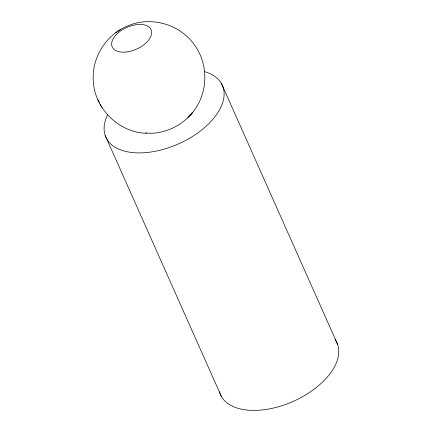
<?xml version="1.0" encoding="UTF-8"?>
<svg xmlns="http://www.w3.org/2000/svg" width="432" height="432" viewBox="0 0 432 432"><rect width="100%" height="100%" fill="white"/><g stroke="black" fill="none" stroke-linecap="round" stroke-linejoin="round"><path stroke-width="0.65" d="M190.42 114.934C208.084 96.26 209.666 65.216 194.27 44.68C180.02 24.43 151.659 16.108 128.752 25.493C106.92 33.691 92.065 56.538 93.231 79.817C93.922 107.973 118.508 132.608 146.642 133.294M189.956 115.403L192.807 112.255L187.92 117.607M120.371 29.646L115.825 32.654M97.799 99.754L99.495 102.908M100.316 104.49L102.001 107.622M221.551 83.743L337.603 344.358M105.273 135.686L221.319 396.306M334.94 339.266A63.752 35.651 -24 0 1 294.127 400.955A63.752 35.651 -24 0 1 219.494 391.819M204.763 71.701A63.752 35.651 -24 0 1 213.235 118.87A63.752 35.651 -24 0 1 136.409 152.847A63.752 35.651 -24 0 1 107.681 114.631M191.381 113.6A33.669 18.824 -24 0 1 145.762 132.862M126.02 52.045A21.249 11.885 -24 0 0 151.065 29.722A21.249 11.885 -24 0 0 117.806 33.172A21.249 11.885 -24 0 0 126.02 52.045"/></g></svg>
